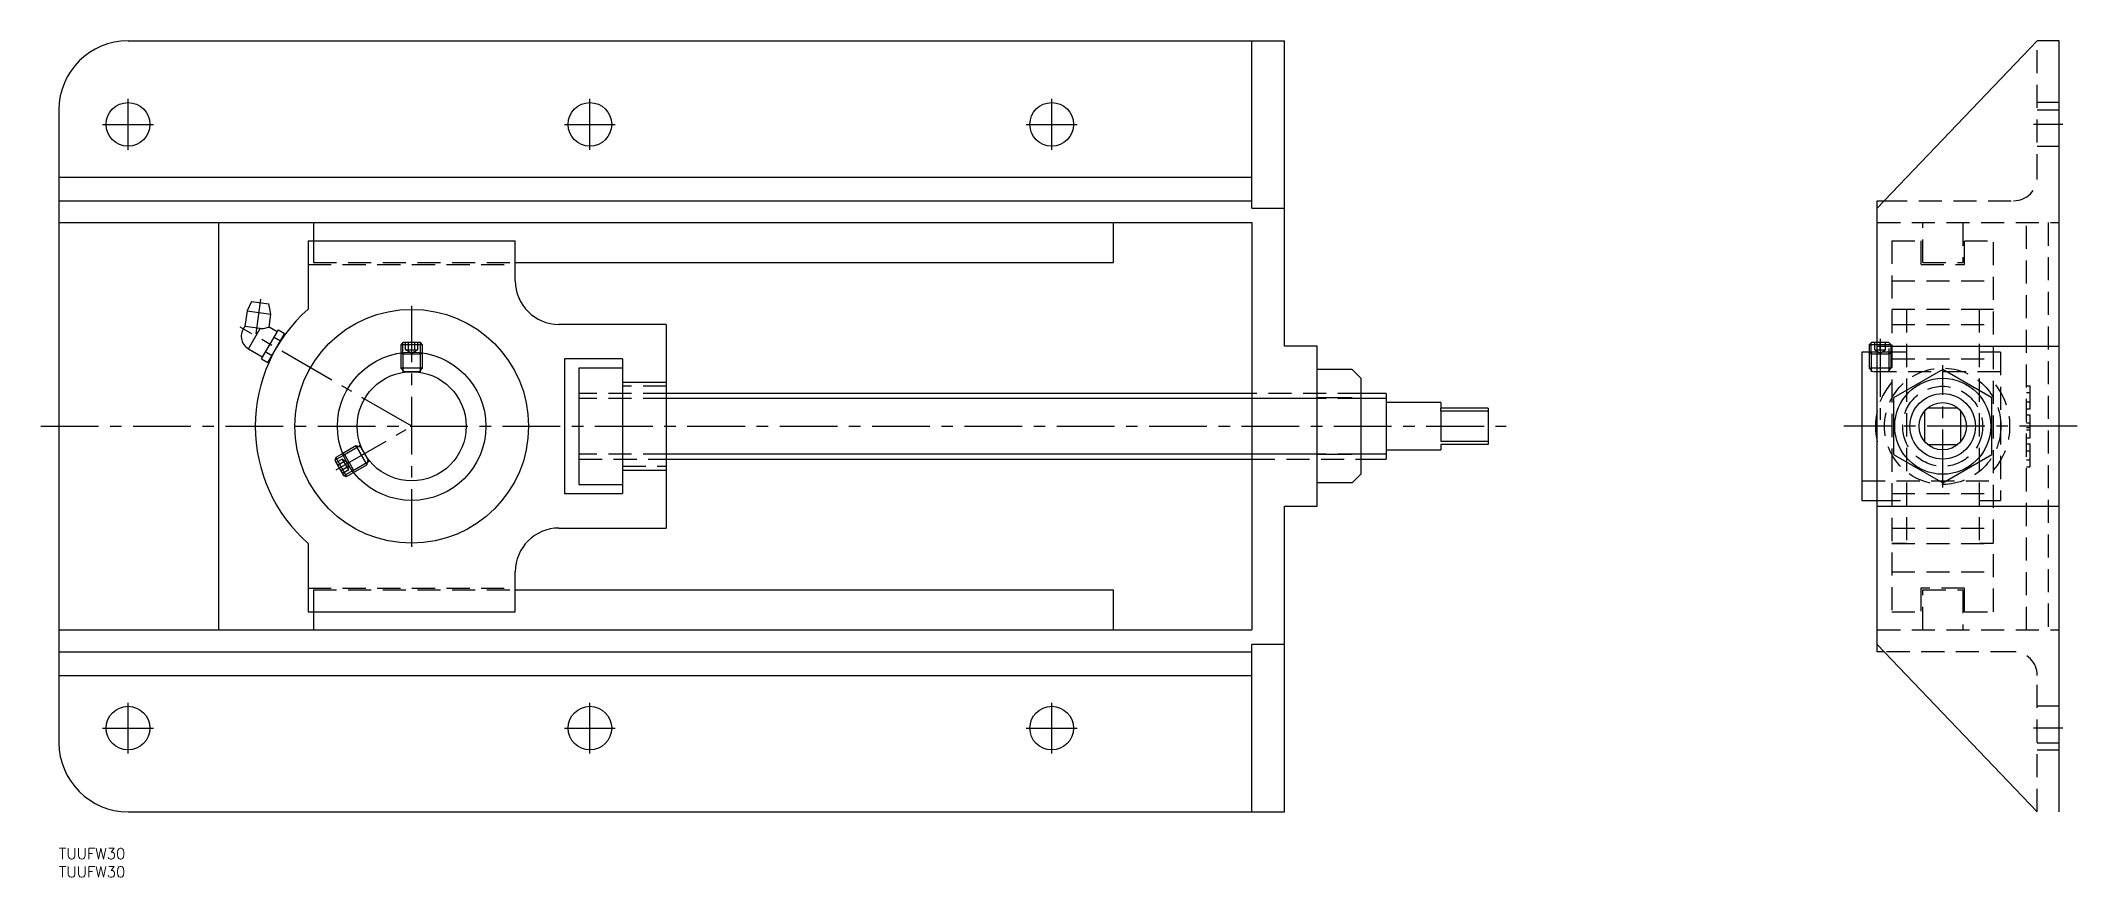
# Model space of a CAD drawing. Extents: x -5 to 555, y -8 to 222.
import ezdxf

# ---------------------------------------------------------------- set-up
doc = ezdxf.new("R2010")
doc.units = 0
doc.header["$LTSCALE"] = 0.5
doc.linetypes.add('CENTER', pattern=[50.8, 31.75, -6.35, 6.35, -6.35])
doc.linetypes.add('DASHED', pattern=[19.05, 12.7, -6.35])
for name, color, linetype in [('MSM_CENTER', 1, 'CENTER'), ('MSM_CONTINUOUS', 7, 'CONTINUOUS'), ('MSM_DASHED', 4, 'DASHED'), ('MSM_NARROW', 5, 'CONTINUOUS'), ('MSM_PART_NUMBER', 7, 'CONTINUOUS')]:
    doc.layers.add(name, color=color, linetype=linetype)
doc.styles.get("Standard").update_dxf_attribs({"font": 'txt.shx', "height": 3, "bigfont": 'bigfont.shx'})

msp = doc.modelspace()

# ---------------------------------------------------------------- linework, layer by layer
at = {"layer": 'MSM_CENTER'}
for p, q in [((19, 192), (19, 206)), ((146, 192), (146, 206)), ((273, 192), (273, 206)), ((12, 199), (26, 199)), ((139, 199), (153, 199)), ((266, 199), (280, 199)), ((551, 199), (543, 199)), ((54.22, 141.39), (55.48, 150.96)), ((97, 82.85), (97, 149.15)), ((97, 116), (49.8, 143.25)), ((500.8, 140), (500.8, 116)), ((518, 99.2), (518, 132.8)), ((-5, 116), (398, 116)), ((76.22, 104), (97, 116)), ((555, 116), (490.8, 116)), ((19, 26), (19, 40)), ((146, 26), (146, 40)), ((273, 26), (273, 40)), ((12, 33), (26, 33)), ((139, 33), (153, 33)), ((266, 33), (280, 33)), ((551, 33), (543, 33))]:
    msp.add_line(p, q, dxfattribs=at)
at = {"layer": 'MSM_CONTINUOUS'}
for p, q in [((19, 222), (337, 222)), ((328, 176), (328, 222)), ((337, 138), (337, 222)), ((500, 176), (544, 222)), ((550, 222), (544, 222)), ((550, 10), (550, 222)), ((0, 203), (0, 29)), ((0, 178), (328, 178)), ((328, 176), (337, 176)), ((500, 54), (500, 178)), ((500, 178), (501.91, 178)), ((0, 172), (328, 172)), ((44, 60), (44, 172)), ((70, 172), (70, 167)), ((290, 161), (290, 172)), ((328, 172), (328, 60)), ((68.5, 167), (125.5, 167)), ((68.5, 167), (68.5, 148.2)), ((125.5, 156), (125.5, 167)), ((125.5, 161), (290, 161)), ((51.72, 147.72), (51.16, 143.42)), ((52.97, 150.28), (51.72, 147.72)), ((51.72, 147.72), (58.26, 146.86)), ((52.97, 150.28), (57.73, 149.66)), ((58.26, 146.86), (57.73, 149.66)), ((57.79, 143.26), (58.26, 146.86)), ((55.36, 142.87), (51.16, 143.42)), ((55.36, 142.87), (56.27, 142.88)), ((55.72, 134.5), (60.34, 142.5)), ((56.27, 142.88), (57.02, 143.03)), ((57.02, 143.03), (57.31, 143.11)), ((57.31, 143.11), (57.79, 143.26)), ((57.45, 133.5), (62.07, 141.5)), ((60.03, 141.96), (57.79, 143.26)), ((59.18, 140.5), (60.92, 139.5)), ((60.34, 142.5), (62.07, 141.5)), ((167, 144), (137.5, 144)), ((167, 144), (167, 88)), ((52.13, 137.29), (56.03, 135.04)), ((55.72, 134.5), (57.45, 133.5)), ((56.87, 136.5), (58.61, 135.5)), ((94.61, 139), (94, 138.39)), ((100, 138.39), (94, 138.39)), ((94, 138.39), (94, 136.18)), ((99.39, 139), (94.61, 139)), ((100, 138.39), (99.39, 139)), ((100, 136.18), (100, 138.39)), ((139, 134.5), (139, 97.5)), ((155, 134.5), (139, 134.5)), ((155, 134.5), (155, 97.5)), ((346, 138), (337, 138)), ((346, 94), (346, 138)), ((500, 136.4), (495.8, 136.4)), ((495.8, 136.4), (495.8, 95.6)), ((498.41, 139), (497.8, 138.39)), ((500, 138.39), (497.8, 138.39)), ((497.8, 138.39), (497.8, 136.4)), ((500, 139), (498.41, 139)), ((500, 138), (550, 138)), ((155, 132), (143, 132)), ((143, 132), (143, 100)), ((355.61, 131.59), (346, 131.59)), ((358, 129.2), (355.61, 131.59)), ((358, 129.2), (358, 102.8)), ((518, 131.59), (504.5, 123.79)), ((531.5, 123.79), (518, 131.59)), ((155, 128.09), (167, 128.09)), ((328, 125), (167, 125)), ((355.61, 123.79), (346, 123.79)), ((365, 125), (358, 125)), ((365, 125), (365, 107)), ((504.5, 123.79), (504.5, 108.21)), ((531.5, 108.21), (531.5, 123.79)), ((380, 122.5), (365, 122.5)), ((380, 122.5), (380, 121)), ((393, 121), (380, 121)), ((380, 120.15), (380, 111.85)), ((393, 120.15), (380, 120.15)), ((393, 121), (393, 111)), ((513, 120.15), (513, 111.85)), ((522.15, 121), (513.85, 121)), ((523, 120.15), (522.15, 121)), ((523, 111.85), (523, 120.15)), ((76.11, 107.4), (75.89, 106.57)), ((75.89, 106.57), (78.27, 102.43)), ((78.03, 108.51), (76.11, 107.4)), ((76.11, 107.4), (79.11, 102.21)), ((167, 107), (328, 107)), ((355.61, 108.21), (346, 108.21)), ((358, 107), (365, 107)), ((365, 109.5), (380, 109.5)), ((393, 111.85), (380, 111.85)), ((380, 111), (380, 109.5)), ((393, 111), (380, 111)), ((504.5, 108.21), (518, 100.41)), ((513.85, 111), (522.15, 111)), ((518, 100.41), (531.5, 108.21)), ((78.27, 102.43), (79.11, 102.21)), ((79.11, 102.21), (81.03, 103.31)), ((155, 103.91), (167, 103.91)), ((355.61, 100.41), (358, 102.8)), ((139, 97.5), (155, 97.5)), ((143, 100), (155, 100)), ((355.61, 100.41), (346, 100.41)), ((495.8, 95.6), (500, 95.6)), ((337, 10), (337, 94)), ((337, 94), (346, 94)), ((500, 94), (550, 94)), ((137.5, 88), (167, 88)), ((68.5, 83.8), (68.5, 65)), ((125.5, 65), (125.5, 76)), ((125.5, 71), (290, 71)), ((290, 60), (290, 71)), ((68.5, 65), (125.5, 65)), ((70, 65), (70, 60)), ((0, 60), (328, 60)), ((328, 10), (328, 56)), ((337, 56), (328, 56)), ((544, 10), (500, 56)), ((0, 54), (328, 54)), ((501.91, 54), (500, 54)), ((19, 10), (337, 10))]:
    msp.add_line(p, q, dxfattribs=at)
for centre, radius in [((19, 199), 6), ((146, 199), 6), ((273, 199), 6), ((97, 116), 32.15), ((97, 116), 20.4), ((97, 116), 15), ((518, 116), 13.2), ((518, 116), 9), ((518, 116), 6.5), ((19, 33), 6), ((146, 33), 6), ((273, 33), 6)]:
    msp.add_circle(centre, radius, dxfattribs=at)
for centre, radius, start, end in [((19, 203), 19, 90, 180), ((137.5, 156), 12, 180, 270), ((97, 116), 43, 131.5131, 228.4869), ((54.13, 140.75), 4, 138.0885, 240), ((518, 116), 18.5, 166.6488, 193.3512), ((137.5, 76), 12, 90, 180), ((19, 29), 19, 180, 270)]:
    msp.add_arc(centre, radius, start, end, dxfattribs=at)
at = {"layer": 'MSM_DASHED'}
for p, q in [((544, 184.5), (544, 222)), ((550, 205), (544, 205)), ((544, 203), (550, 203)), ((544, 193), (550, 193)), ((501.91, 178), (537.5, 178)), ((500, 172), (550, 172)), ((512.5, 161), (512.5, 172)), ((523.5, 172), (523.5, 161)), ((541, 60), (541, 172)), ((547, 172), (547, 60)), ((70, 167), (70, 161)), ((504, 167), (512, 167)), ((504, 167), (504, 65)), ((512, 167), (512, 160.5)), ((524, 160.5), (524, 167)), ((524, 167), (532, 167)), ((532, 65), (532, 167)), ((68.5, 160.5), (125.5, 160.5)), ((70, 161), (125.5, 161)), ((512, 160.5), (524, 160.5)), ((512.5, 161), (523.5, 161)), ((504, 156), (532, 156)), ((504, 148.2), (532, 148.2)), ((508, 148.15), (504, 148.15)), ((508, 148.15), (508, 83.85)), ((532, 148.15), (528, 148.15)), ((528, 148.15), (528, 83.85)), ((504, 144), (532, 144)), ((94, 136.18), (94, 132)), ((94.2, 136.2), (94.54, 135.86)), ((94.54, 136.25), (94.54, 130.8)), ((99.46, 135.86), (94.54, 135.86)), ((95.27, 137), (95.27, 139)), ((95.27, 137), (98.73, 137)), ((95.5, 137), (97, 136.13)), ((96.13, 137), (96.13, 139)), ((97, 136.13), (98.5, 137)), ((97.87, 137), (97.87, 139)), ((98.73, 137), (98.73, 139)), ((99.46, 130.8), (99.46, 136.25)), ((99.46, 135.86), (99.8, 136.2)), ((100, 132), (100, 136.18)), ((497.8, 136.4), (497.8, 132)), ((497.8, 136.4), (498.34, 135.86)), ((497.81, 136.4), (497.8, 136.4)), ((498.34, 136.4), (498.34, 131)), ((503.26, 135.86), (498.34, 135.86)), ((499.3, 137), (499.3, 139)), ((499.3, 137), (500.8, 136.13)), ((499.3, 137), (502.3, 137)), ((503.19, 139), (500, 139)), ((503.8, 138.39), (500, 138.39)), ((508, 136.4), (500, 136.4)), ((500.8, 137), (500.8, 139)), ((500.8, 136.13), (502.3, 137)), ((502.3, 137), (502.3, 139)), ((503.8, 138.39), (503.19, 139)), ((503.26, 131), (503.26, 138.93)), ((503.26, 135.86), (503.8, 136.4)), ((503.8, 132), (503.8, 138.39)), ((504, 134.5), (532, 134.5)), ((533.9, 136.4), (528, 136.4)), ((533.9, 136.4), (533.9, 95.6)), ((94, 132), (95, 131)), ((100, 132), (94, 132)), ((99.46, 131), (94.54, 131)), ((99, 131), (100, 132)), ((533.9, 131), (495.8, 131)), ((497.8, 132), (498.8, 131)), ((503.8, 132), (497.8, 132)), ((502.8, 131), (503.8, 132)), ((167, 125), (143, 125)), ((167, 123.65), (143, 123.65)), ((167, 127), (155, 127)), ((358, 125), (328, 125)), ((358, 123.65), (346, 123.65)), ((541, 127.13), (542.05, 127.13)), ((541, 125.24), (542.05, 125.24)), ((542.05, 120.83), (542.05, 127.13)), ((380, 120.15), (380, 121)), ((541, 122.72), (542.05, 122.72)), ((541, 120.83), (542.05, 120.83)), ((541, 119.15), (542.05, 119.15)), ((542.05, 112.85), (542.05, 119.15)), ((541, 116.94), (542.05, 116.94)), ((541, 115.65), (542.05, 115.65)), ((541, 115.06), (542.05, 115.06)), ((541, 112.85), (542.05, 112.85)), ((77.95, 107), (76.22, 106)), ((79.68, 104), (77.95, 107)), ((81.64, 110.6), (78.03, 108.51)), ((79.56, 105.93), (78.06, 106.8)), ((78.57, 108.2), (78.1, 108.33)), ((82.96, 110.73), (78.23, 108)), ((78.57, 108.2), (81.03, 103.94)), ((80.69, 103.75), (85.41, 106.47)), ((83.01, 110.23), (81.64, 110.6)), ((81.64, 110.6), (84.64, 105.4)), ((82.78, 110.63), (85.24, 106.37)), ((84.64, 105.4), (85.01, 106.77)), ((167, 108.35), (143, 108.35)), ((143, 107), (167, 107)), ((328, 107), (358, 107)), ((358, 108.35), (346, 108.35)), ((541, 111.17), (542.05, 111.17)), ((541, 109.28), (542.05, 109.28)), ((541, 106.76), (542.05, 106.76)), ((542.05, 104.87), (542.05, 111.17)), ((78.38, 106.25), (76.65, 105.25)), ((79.25, 104.75), (77.51, 103.75)), ((79.68, 104), (77.95, 103)), ((79.56, 104.2), (79.56, 105.93)), ((80.91, 103.47), (81.03, 103.94)), ((81.03, 103.31), (84.64, 105.4)), ((155, 105), (167, 105)), ((495.8, 101), (533.9, 101)), ((541, 104.87), (542.05, 104.87)), ((500, 95.6), (508, 95.6)), ((504, 97.5), (532, 97.5)), ((528, 95.6), (533.9, 95.6)), ((504, 88), (532, 88)), ((504, 83.85), (508, 83.85)), ((504, 83.8), (532, 83.8)), ((528, 83.85), (532, 83.85)), ((504, 76), (532, 76)), ((68.5, 71.5), (125.5, 71.5)), ((70, 71), (125.5, 71)), ((70, 71), (70, 65)), ((512, 71.5), (512, 65)), ((524, 71.5), (512, 71.5)), ((512.5, 60), (512.5, 71)), ((512.5, 71), (523.5, 71)), ((523.5, 71), (523.5, 60)), ((524, 65), (524, 71.5)), ((504, 65), (512, 65)), ((524, 65), (532, 65)), ((500, 60), (550, 60)), ((537.5, 54), (501.91, 54)), ((544, 10), (544, 47.5)), ((550, 39), (544, 39)), ((544, 29), (550, 29)), ((544, 27), (550, 27))]:
    msp.add_line(p, q, dxfattribs=at)
for radius in [16, 11]:
    msp.add_circle((518, 116), radius, dxfattribs=at)
for centre, radius, start, end in [((537.5, 184.5), 6.5, 270, 0), ((518, 116), 18.5, 139.1791, 166.6488), ((518, 116), 18.5, 319.1791, 40.8209), ((537.5, 47.5), 6.5, 0, 90)]:
    msp.add_arc(centre, radius, start, end, dxfattribs=at)
at = {"layer": 'MSM_NARROW'}
for p, q in [((0, 184.5), (328, 184.5)), ((52.13, 137.29), (55.36, 142.87)), ((94.54, 136.25), (94.54, 138.93)), ((99.46, 136.25), (99.46, 138.93)), ((498.34, 136.4), (498.34, 138.93)), ((346, 123.65), (167, 123.65)), ((365, 123.65), (358, 123.65)), ((78.23, 108), (75.91, 106.67)), ((346, 108.35), (167, 108.35)), ((365, 108.35), (358, 108.35)), ((80.69, 103.75), (78.37, 102.41)), ((0, 47.5), (328, 47.5))]:
    msp.add_line(p, q, dxfattribs=at)

# ---------------------------------------------------------------- texts
at = {"layer": 'MSM_PART_NUMBER'}
for p in [(0, -3), (0, -8)]:
    msp.add_text('TUUFW30', height=3, dxfattribs=at).set_placement(p)

doc.saveas('drawing.dxf')
